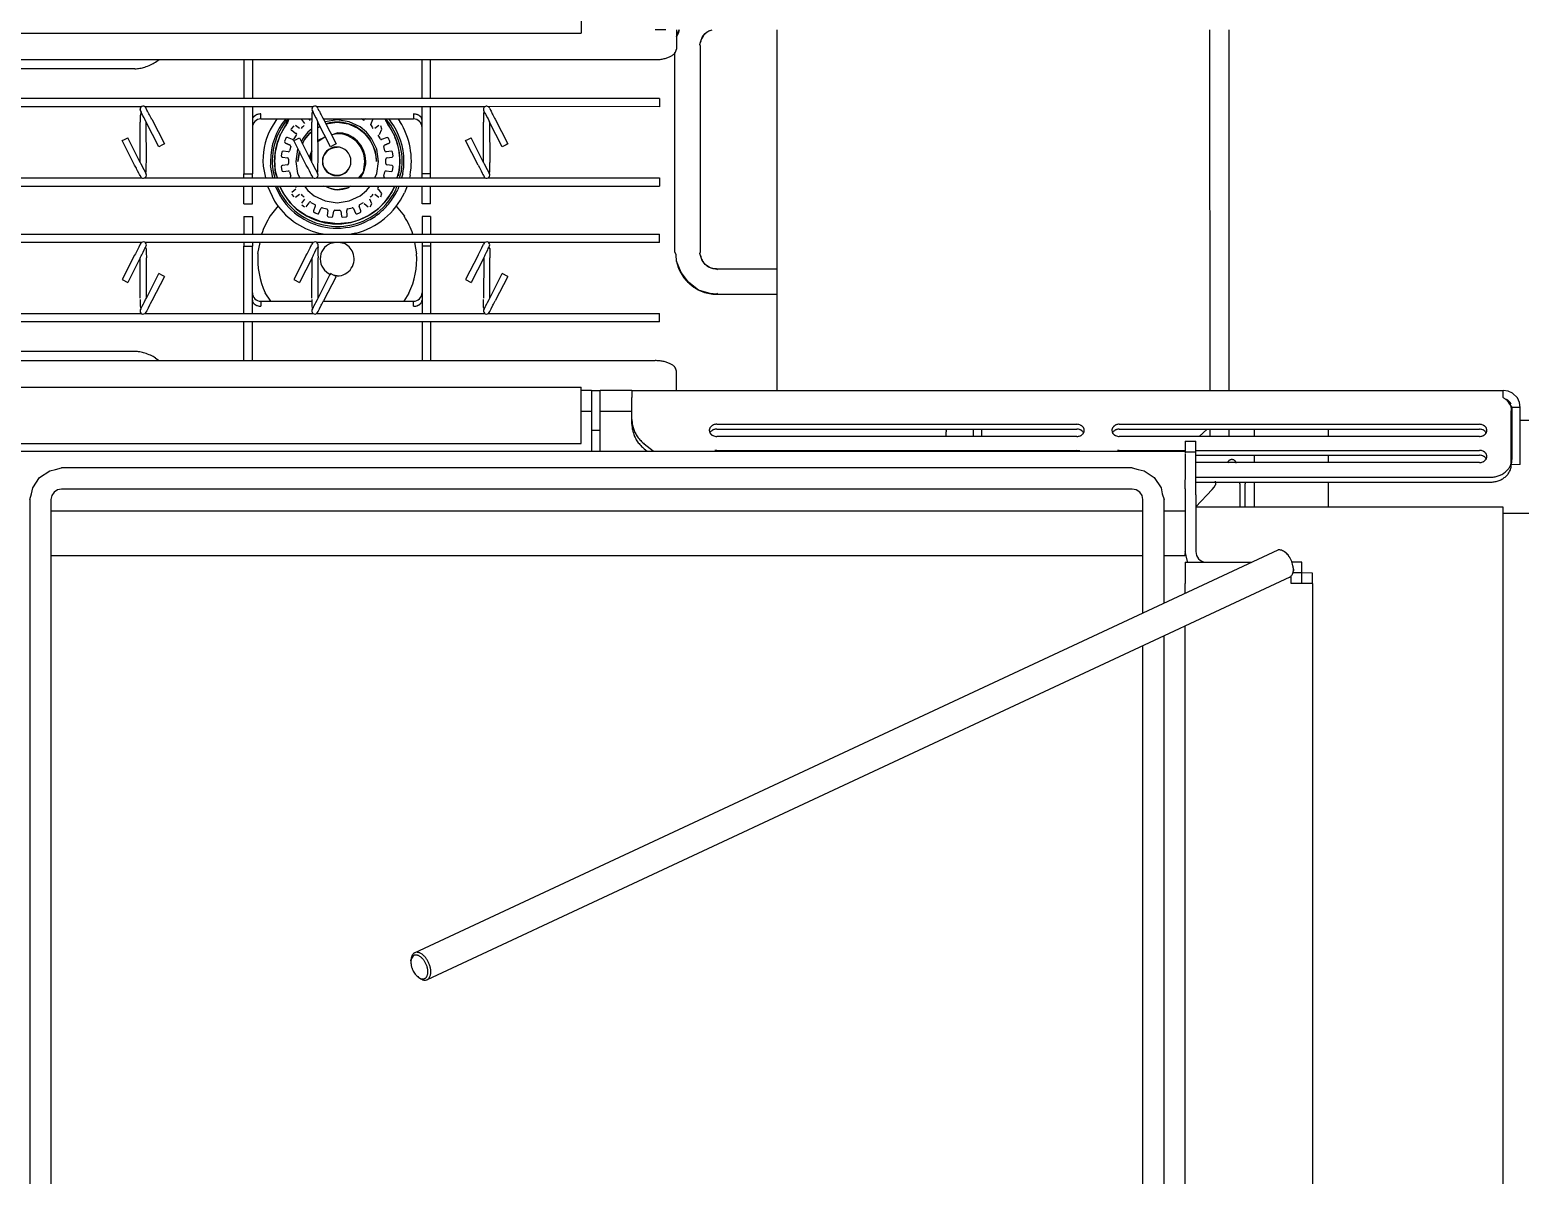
# Model space of a CAD drawing. Header units: millimetres. Extents: x -187347 to 135007, y -6415 to 292048.
# Drawn here: x -46153 to -45450, y 8160 to 8700 of the extents above; entities that cross this region are included whole.
import ezdxf

# ---------------------------------------------------------------- set-up
doc = ezdxf.new("R2010")
doc.units = ezdxf.units.MM
doc.header["$LTSCALE"] = 100
doc.layers.get('0').update_dxf_attribs({"lineweight": 18})
doc.layers.add('Layout Cabinplant', color=30, linetype='Continuous')

# ---------------------------------------------------------------- blocks, each defined once
blk = doc.blocks.new('CP_Giblet area_New')
at = {"color": 0, "linetype": 'Continuous'}
for p, q in [((4441.46, 980.4), (4441.46, 237.66)), ((4451.46, 980.4), (4451.46, 242.33)), ((4966.46, 173.4), (4966.46, 980.4)), ((4976.46, 173.4), (4976.46, 980.4)), ((4431.46, 940.9), (4431.46, 233)), ((4371.46, 212.9), (4371.46, 897.48)), ((4281.46, 741.59), (4281.46, 176.9)), ((4382.16, 210.02), (4789, 399.73)), ((4792.45, 399.07), (4793.08, 398.63)), ((4794.92, 387.04), (4387.61, 197.11)), ((4796.7, 390.87), (4796.63, 390.1)), ((4451.46, 226.88), (4451.46, 173.4)), ((4441.46, 222.22), (4441.46, 173.4)), ((4371.46, 212.9), (4381.46, 212.9)), ((4371.46, 212.9), (4371.46, 208.1)), ((4376.46, 212.9), (4376.46, 207.9)), ((4381.46, 212.9), (4381.46, 209.33)), ((4431.46, 217.55), (4431.46, 212.9)), ((4431.46, 202.9), (4431.46, 212.9)), ((4371.46, 208.1), (4376.46, 207.9)), ((4376.46, 207.9), (4380.72, 207.9)), ((4376.46, 207.9), (4376.46, 202.9)), ((4380.39, 206.25), (4380.46, 207.01)), ((4376.46, 202.9), (4380.92, 202.9)), ((4384.69, 197.95), (4384.07, 198.38)), ((4431.46, 202.9), (4400.03, 202.9)), ((4426.46, 171.14), (4426.46, 197.9)), ((4430.31, 202.55), (4431.46, 197.9)), ((4431.46, 199.9), (4431.46, 198.81)), ((4431.46, 199.9), (4441.46, 199.9)), ((4431.46, 197.9), (4431.46, 198.81)), ((4431.46, 171.14), (4431.46, 197.9)), ((4451.46, 199.9), (4966.46, 199.9)), ((4043.46, 179.95), (4281.46, 179.95)), ((4281.46, 176.9), (4381.46, 176.9)), ((4363.96, 165.15), (4363.96, 176.9)), ((4381.46, 176.9), (4426.46, 176.9)), ((4398.96, 165.15), (4398.96, 176.9)), ((4403.11, 176.9), (4403.11, 165.9)), ((4405.71, 165.9), (4405.71, 176.9)), ((4426.46, 176.83), (4418.78, 168.66)), ((4431.46, 178.9), (4441.46, 178.9)), ((4451.46, 178.9), (4966.46, 178.9)), ((4426.46, 171.14), (4426.46, 169.02)), ((4426.46, 169.02), (4426.46, 168.14)), ((4431.46, 169.99), (4431.46, 171.14)), ((4431.46, 169.48), (4431.46, 169.99)), ((4431.46, 168.29), (4431.46, 169.48)), ((4442.32, 170.59), (4441.46, 173.4)), ((4442.88, 167.77), (4442.32, 170.59)), ((4451.46, 173.4), (4451.84, 171.49)), ((4451.84, 171.49), (4452.92, 169.86)), ((4452.92, 169.86), (4454.54, 168.78)), ((4454.54, 168.78), (4456.46, 168.4)), ((4961.46, 168.4), (4963.37, 168.78)), ((4963.37, 168.78), (4964.99, 169.86)), ((4964.99, 169.86), (4966.07, 171.49)), ((4966.07, 171.49), (4966.46, 173.4)), ((4975.59, 170.59), (4975.03, 167.77)), ((4976.46, 173.4), (4975.59, 170.59)), ((4426.46, 165.15), (4287.66, 165.15)), ((4426.46, 162.86), (4287.66, 162.86)), ((4403.24, 165.15), (4403.11, 165.9)), ((4417.88, 167.57), (4417.21, 166.47)), ((4417.21, 165.9), (4417.21, 166.47)), ((4417.4, 164.75), (4417.21, 165.9)), ((4418.78, 168.66), (4417.88, 167.57)), ((4426.46, 168.14), (4426.46, 159.66)), ((4431.46, 168.29), (4431.46, 164.05)), ((4431.46, 159.66), (4431.46, 163.9)), ((4446.06, 163.01), (4442.88, 167.77)), ((4450.83, 159.82), (4446.06, 163.01)), ((4456.46, 168.4), (4961.46, 168.4)), ((4971.85, 163.01), (4967.08, 159.82)), ((4975.03, 167.77), (4971.85, 163.01)), ((4273.46, 156.9), (4277.66, 156.96)), ((4273.46, 156.9), (4273.46, 153.75)), ((4277.46, 153.75), (4277.66, 156.96)), ((4277.66, 154.67), (4277.66, 156.96)), ((4277.66, 154.67), (4277.66, 131.74)), ((4292.66, 155.89), (4426.46, 155.89)), ((4363.96, 152.45), (4363.96, 155.89)), ((4398.96, 152.45), (4398.96, 155.89)), ((4426.46, 159.66), (4426.46, 151.78)), ((4431.46, 151.78), (4431.46, 159.66)), ((4453.64, 159.26), (4450.83, 159.82)), ((4456.46, 158.4), (4453.64, 159.26)), ((4456.46, 158.4), (4961.46, 158.4)), ((4964.27, 159.26), (4961.46, 158.4)), ((4967.08, 159.82), (4964.27, 159.26)), ((4273.46, 153.75), (4273.46, 129.9)), ((4277.46, 129.9), (4277.46, 153.75)), ((4426.46, 152.45), (4292.66, 152.45)), ((4426.46, 150.16), (4292.66, 150.16)), ((4426.46, 151.78), (4426.46, 150.9)), ((4426.46, 150.9), (4426.46, 148.83)), ((4431.46, 150.9), (4426.46, 150.9)), ((4426.46, 148.83), (4426.46, 145.9)), ((4431.46, 150.62), (4431.46, 151.48)), ((4431.46, 148.83), (4431.46, 150.9)), ((6849.46, 150.62), (4431.46, 150.62)), ((4462.56, 150.16), (4431.46, 150.16)), ((4431.46, 145.9), (4431.46, 148.83)), ((4481.22, 150.38), (4482.56, 150.16)), ((4652.46, 150.16), (4482.56, 150.16)), ((4682.4, 150.62), (4686.6, 147.18)), ((4686.6, 149.47), (4685.2, 150.62)), ((4707.46, 150.62), (4707.46, 149.23)), ((4707.46, 149.23), (4707.46, 140.8)), ((4711.46, 149.23), (4711.46, 150.62)), ((4711.46, 140.8), (4711.46, 149.23)), ((4292.66, 143.61), (4462.56, 143.61)), ((4363.96, 140.17), (4363.96, 143.61)), ((4398.96, 140.17), (4398.96, 143.61)), ((4410.9, 140.17), (4410.9, 143.61)), ((4419.7, 143.61), (4419.7, 140.17)), ((4421.04, 140.17), (4424.95, 143.61)), ((4424.95, 143.61), (4421.04, 140.17)), ((4431.46, 145.9), (4426.46, 145.9)), ((4482.56, 143.61), (4652.46, 143.61)), ((4527.46, 143.61), (4527.46, 140.17)), ((4531.46, 140.17), (4531.46, 143.61)), ((4544.16, 140.77), (4543.87, 140.17)), ((4544.43, 142.68), (4544.43, 143.61)), ((4707.46, 140.8), (4707.46, 137.08)), ((4707.46, 140.8), (4711.46, 140.8)), ((4711.46, 137.08), (4711.46, 140.8)), ((6744.46, 147.01), (4716.46, 147.01)), ((4716.46, 147.01), (4716.46, 146.43)), ((4716.46, 146.43), (4716.46, 135.11)), ((3880.34, 136.07), (4273.46, 136.07)), ((4462.56, 140.17), (4292.66, 140.17)), ((4462.56, 137.87), (4292.66, 137.87)), ((4652.46, 140.17), (4482.56, 140.17)), ((4652.46, 137.87), (4482.56, 137.87)), ((4692.46, 137.89), (4692.46, 135.59)), ((4692.46, 135.59), (4692.46, 125.31)), ((4707.46, 137.08), (4707.46, 121.9)), ((4711.46, 121.9), (4711.46, 137.08)), ((4716.46, 135.11), (4716.46, 132.29)), ((4273.46, 129.9), (4277.46, 129.9)), ((4273.46, 129.9), (4273.8, 127.58)), ((4273.8, 127.58), (4274.8, 125.45)), ((4279.93, 126.2), (4277.46, 129.9)), ((4692.46, 131.9), (4707.46, 131.9)), ((4711.46, 131.9), (4716.46, 131.9)), ((4716.46, 132.29), (4716.46, 120.97)), ((4274.8, 125.45), (4277.01, 123.25)), ((4277.01, 123.25), (4279.13, 122.24)), ((4279.13, 122.24), (4281.46, 121.9)), ((4279.93, 126.2), (4280.46, 126.1)), ((4280.46, 126.1), (4279.93, 126.2)), ((4281.46, 125.31), (4281.46, 121.9)), ((4692.46, 121.9), (4281.46, 121.9)), ((4410.9, -48.1), (4410.9, 121.9)), ((4419.71, 121.9), (4419.83, -48.1)), ((4623.88, 121.9), (4623.88, -48.1)), ((4671.46, 121.89), (4671.46, 115.83)), ((4692.46, 121.9), (4692.46, 125.31)), ((4692.46, 121.9), (4707.46, 121.9)), ((4711.46, 121.9), (4707.46, 121.9)), ((4711.46, 121.9), (4716.46, 121.9)), ((4716.46, 120.97), (4716.46, 120.39)), ((6744.46, 120.39), (4716.46, 120.39)), ((4671.46, 115.83), (4671.46, 112.85)), ((5380.36, 107.85), (4681.46, 107.85)), ((4787.46, 89.6), (4787.46, 107.85)), ((4791.46, 89.6), (4791.46, 107.85)), ((4871.46, 107.85), (4871.46, 89.6)), ((4875.46, 107.85), (4875.46, 89.6)), ((4917.11, 106.64), (4915.44, 107.85)), ((4926.9, 103.53), (5353.35, 103.53)), ((4679.46, 89.6), (5620.46, 89.6)), ((4679.46, 89.6), (4679.46, 85.6)), ((4760.14, 85.66), (4679.46, 85.6)), ((4759.47, 84.64), (4758.88, 83.48)), ((4760.14, 85.66), (4759.47, 84.64)), ((4841.14, 85.66), (4761.86, 85.6)), ((4787.46, 53.96), (4787.46, 85.6)), ((4791.46, 53.96), (4791.46, 85.6)), ((4840.47, 84.64), (4839.88, 83.48)), ((4841.14, 85.66), (4840.47, 84.64)), ((4922.14, 85.66), (4842.86, 85.6)), ((4871.46, 85.6), (4871.46, 53.96)), ((4875.46, 85.6), (4875.46, 53.96)), ((4920.65, 83.05), (4921.31, 84.36)), ((4921.31, 84.36), (4922.14, 85.66)), ((5003.14, 85.66), (4923.86, 85.6)), ((4750.99, 68.15), (4756.89, 79.73)), ((4759.46, 78.4), (4753.67, 66.79)), ((4757.71, 81.19), (4756.89, 79.73)), ((4758, 81.75), (4757.71, 81.19)), ((4758.88, 83.48), (4758, 81.75)), ((4759.82, 79.03), (4759.46, 78.4)), ((4759.46, 78.4), (4759.46, 59.4)), ((4760.55, 80.45), (4759.82, 79.03)), ((4760.86, 81.08), (4760.55, 80.45)), ((4761.43, 82.18), (4760.86, 81.08)), ((4761.71, 82.79), (4761.43, 82.18)), ((4762.15, 83.5), (4761.71, 82.79)), ((4762.15, 83.5), (4762.39, 82.64)), ((4762.34, 59.43), (4762.45, 78.4)), ((4762.39, 82.64), (4762.38, 79.11)), ((4795.46, 82.24), (4795.46, 79.9)), ((4837.99, 79.9), (4795.46, 79.9)), ((4797.62, 76.07), (4800.07, 79.9)), ((4831.99, 68.15), (4837.89, 79.73)), ((4840.46, 78.4), (4834.67, 66.79)), ((4838.71, 81.19), (4837.89, 79.73)), ((4839, 81.75), (4838.71, 81.19)), ((4839.88, 83.48), (4839, 81.75)), ((4840.82, 79.03), (4840.46, 78.4)), ((4840.46, 78.4), (4840.46, 59.4)), ((4841.55, 80.45), (4840.82, 79.03)), ((4841.86, 81.08), (4841.55, 80.45)), ((4842.43, 82.18), (4841.86, 81.08)), ((4842.71, 82.79), (4842.43, 82.18)), ((4843.15, 83.5), (4842.71, 82.79)), ((4843.4, 82.15), (4843.15, 83.5)), ((4843.45, 78.4), (4843.34, 59.43)), ((4843.38, 79.11), (4843.4, 82.15)), ((4867.46, 79.9), (4843.39, 79.9)), ((4862.84, 79.9), (4865.39, 75.87)), ((4867.46, 79.9), (4867.46, 82.24)), ((4912.99, 68.15), (4918.89, 79.73)), ((4921.46, 78.4), (4915.67, 66.79)), ((4918.89, 79.73), (4919.64, 81.09)), ((4919.64, 81.09), (4920, 81.75)), ((4920, 81.75), (4920.65, 83.05)), ((4921.82, 79.03), (4921.46, 78.4)), ((4921.46, 78.4), (4921.46, 59.4)), ((4922.55, 80.45), (4921.82, 79.03)), ((4922.86, 81.08), (4922.55, 80.45)), ((4923.43, 82.18), (4922.86, 81.08)), ((4923.71, 82.79), (4923.43, 82.18)), ((4924.15, 83.5), (4923.71, 82.79)), ((4924.4, 82.15), (4924.15, 83.5)), ((4924.45, 78.4), (4924.34, 59.43)), ((4924.38, 79.11), (4924.4, 82.15)), ((4652.6, 76.57), (4623.88, 76.57)), ((4652.01, 76.11), (4652.6, 76.57)), ((4652.6, 76.57), (4655.53, 76.25)), ((4655.53, 76.25), (4661.04, 74.7)), ((4661.04, 74.7), (4665.73, 70.92)), ((4665.73, 70.92), (4669.22, 66.3)), ((4762.34, 59.43), (4768.24, 71.01)), ((4770.92, 69.65), (4768.24, 71.01)), ((4843.34, 59.43), (4849.24, 71.01)), ((4851.92, 69.65), (4849.24, 71.01)), ((4924.34, 59.43), (4930.24, 71.01)), ((4932.92, 69.65), (4930.24, 71.01)), ((4652.6, 64.57), (4623.88, 64.57)), ((4652.6, 64.57), (4653.77, 64.57)), ((4653.77, 64.57), (4655.9, 64.02)), ((4655.9, 64.02), (4657.92, 62.49)), ((4669.22, 66.3), (4671.44, 61.02)), ((4750.99, 68.15), (4753.67, 66.79)), ((4765.02, 58.06), (4770.92, 69.65)), ((4831.46, 67.9), (4833.15, 67.56)), ((4831.99, 68.15), (4832.82, 67.73)), ((4832.82, 67.73), (4834.67, 66.79)), ((4846.02, 58.06), (4851.92, 69.65)), ((4912.99, 68.15), (4913.82, 67.73)), ((4913.82, 67.73), (4915.67, 66.79)), ((4927.02, 58.06), (4932.92, 69.65)), ((4657.92, 62.49), (4659.37, 60.61)), ((4659.37, 60.61), (4660.14, 58.35)), ((4660.45, 57.3), (4660.13, 56.57)), ((4660.13, 56.57), (4660.13, -40.43)), ((4660.14, 58.35), (4660.45, 57.3)), ((4671.44, 61.02), (4671.57, 57.94)), ((4671.57, 57.94), (4672.13, 56.57)), ((4672.13, 56.57), (4672.13, -37.36)), ((4759.52, 57.74), (4759.46, 59.4)), ((4759.52, 57.1), (4759.52, 57.74)), ((4759.52, 55.16), (4759.52, 57.1)), ((4761.05, 56.72), (4760.48, 55.62)), ((4761.36, 57.35), (4761.05, 56.72)), ((4761.65, 57.91), (4761.36, 57.35)), ((4761.87, 58.45), (4761.65, 57.91)), ((4762.34, 59.43), (4761.87, 58.45)), ((4764.66, 57.51), (4763.26, 54.75)), ((4765.02, 58.06), (4764.66, 57.51)), ((4795.03, 52.2), (4794.03, 57.54)), ((4840.52, 57.74), (4840.46, 59.4)), ((4840.52, 57.1), (4840.52, 57.74)), ((4840.52, 55.16), (4840.52, 57.1)), ((4842.05, 56.72), (4841.48, 55.62)), ((4842.36, 57.35), (4842.05, 56.72)), ((4842.65, 57.91), (4842.36, 57.35)), ((4842.87, 58.45), (4842.65, 57.91)), ((4843.34, 59.43), (4842.87, 58.45)), ((4845.66, 57.51), (4844.26, 54.75)), ((4846.02, 58.06), (4845.66, 57.51)), ((4868.87, 57.32), (4867.87, 52.2)), ((4921.47, 58.68), (4921.46, 59.4)), ((4921.52, 57.74), (4921.47, 58.68)), ((4921.52, 57.1), (4921.52, 57.74)), ((4921.52, 55.16), (4921.52, 57.1)), ((4923.05, 56.72), (4922.48, 55.62)), ((4923.36, 57.35), (4923.05, 56.72)), ((4923.65, 57.91), (4923.36, 57.35)), ((4923.87, 58.45), (4923.65, 57.91)), ((4924.34, 59.43), (4923.87, 58.45)), ((4925.03, 54.32), (4926.63, 57.47)), ((4926.63, 57.47), (4927.02, 58.06)), ((4679.46, 52.2), (4760.06, 52.2)), ((4679.46, 52.2), (4679.46, 50.96)), ((4679.46, 50.96), (4679.46, 48.2)), ((4759.89, 54.46), (4759.46, 53.32)), ((4759.89, 54.46), (4759.52, 55.16)), ((4760.2, 55.01), (4759.89, 54.46)), ((4760.48, 55.62), (4760.2, 55.01)), ((4761.86, 52.2), (4841.06, 52.2)), ((4763.26, 54.75), (4762.39, 52.96)), ((4787.46, 53.96), (4791.46, 53.96)), ((4787.46, 52.2), (4787.46, 53.96)), ((4791.46, 52.2), (4791.46, 53.96)), ((4829.95, 52.2), (4828.39, 52.51)), ((4834.52, 52.51), (4832.96, 52.2)), ((4840.51, 54.18), (4840.46, 53.32)), ((4840.51, 54.18), (4840.52, 55.16)), ((4841.2, 55.01), (4840.51, 54.18)), ((4841.48, 55.62), (4841.2, 55.01)), ((4842.86, 52.2), (4922.06, 52.2)), ((4844.26, 54.75), (4843.39, 52.96)), ((4871.46, 52.2), (4871.46, 53.96)), ((4875.46, 53.96), (4871.46, 53.96)), ((4875.46, 52.2), (4875.46, 53.96)), ((4921.89, 54.46), (4921.46, 53.32)), ((4921.89, 54.46), (4921.52, 55.16)), ((4922.2, 55.01), (4921.89, 54.46)), ((4922.48, 55.62), (4922.2, 55.01)), ((4923.86, 52.2), (5003.06, 52.2)), ((4924.39, 52.96), (4925.03, 54.32)), ((5620.46, 48.2), (4679.46, 48.2)), ((4787.46, 39.9), (4787.46, 48.2)), ((4791.46, 39.9), (4791.46, 48.2)), ((4821.42, 41.64), (4823.13, 42.2)), ((4822.75, 47.8), (4824.85, 48.2)), ((4823.13, 42.2), (4825.72, 42.84)), ((4825.72, 42.84), (4826.32, 42.95)), ((4826.32, 42.95), (4831.46, 43.4)), ((4832.92, 43.36), (4831.46, 43.4)), ((4831.46, 43.4), (4839.39, 42.31)), ((4834.37, 43.25), (4832.92, 43.36)), ((4835.82, 43.08), (4834.37, 43.25)), ((4836.59, 42.95), (4835.82, 43.08)), ((4837.25, 42.82), (4836.59, 42.95)), ((4840.16, 47.8), (4837, 48.2)), ((4839.39, 42.31), (4837.25, 42.82)), ((4839.39, 42.31), (4846.24, 39.42)), ((4871.46, 39.9), (4871.46, 48.2)), ((4875.46, 39.9), (4875.46, 48.2)), ((4787.46, 39.9), (4791.46, 39.9)), ((4803.67, 35.09), (4799.79, 39.81)), ((4810.91, 35.07), (4812.93, 36.86)), ((4812.93, 36.86), (4815.48, 38.7)), ((4815.98, 35.41), (4815.07, 33.95)), ((4815.48, 38.7), (4816.91, 39.56)), ((4818.76, 33.79), (4816.8, 35.29)), ((4816.91, 39.56), (4817.66, 39.98)), ((4817.66, 39.98), (4820.31, 41.21)), ((4820.26, 37.29), (4821.13, 35.06)), ((4820.31, 41.21), (4821.42, 41.64)), ((4823.79, 36.16), (4822.83, 38.36)), ((4826.5, 36.36), (4824.34, 35.8)), ((4826.69, 39.39), (4826.96, 37.01)), ((4828.8, 40.27), (4827.19, 40.05)), ((4829.81, 37.39), (4829.46, 39.76)), ((4831.46, 36.9), (4830.41, 36.88)), ((4832.51, 36.88), (4831.46, 36.9)), ((4833.45, 39.76), (4833.1, 37.39)), ((4835.72, 40.05), (4834.11, 40.27)), ((4835.95, 37.01), (4836.22, 39.39)), ((4838.39, 35.83), (4836.41, 36.36)), ((4840.08, 38.36), (4839.12, 36.16)), ((4840.57, 41.96), (4839.96, 42.12)), ((4841.5, 41.64), (4840.57, 41.96)), ((4843.7, 40.74), (4841.5, 41.64)), ((4841.6, 38.38), (4842.34, 38.06)), ((4841.78, 35.06), (4842.65, 37.29)), ((4846.24, 39.42), (4843.7, 40.74)), ((4846.11, 35.29), (4844.62, 33.42)), ((4847.42, 38.71), (4846.24, 39.42)), ((4846.24, 39.42), (4847.42, 38.71)), ((4848.22, 34.42), (4846.93, 35.41)), ((4848.01, 38.32), (4847.42, 38.71)), ((4847.42, 38.71), (4850.18, 36.7)), ((4850.18, 36.7), (4848.01, 38.32)), ((4851.73, 35.33), (4850.18, 36.7)), ((4850.18, 36.7), (4853.57, 33.41)), ((4853.57, 33.41), (4851.73, 35.33)), ((4863, 39.62), (4859.11, 34.95)), ((4875.46, 39.9), (4871.46, 39.9)), ((4787.46, 33.9), (4791.46, 33.9)), ((4787.46, 33.9), (4787.46, 25.6)), ((4791.46, 33.9), (4791.46, 25.6)), ((4798.52, 25.6), (4799.79, 28.8)), ((4804.62, 26.15), (4805.76, 28.39)), ((4805.76, 28.39), (4806.25, 29.23)), ((4806.25, 29.23), (4807.09, 30.53)), ((4807.09, 30.53), (4807.56, 31.2)), ((4807.56, 31.2), (4809.11, 33.16)), ((4809.11, 33.16), (4809.57, 33.68)), ((4809.57, 33.68), (4810.91, 35.07)), ((4810.94, 30.67), (4810.43, 29.03)), ((4810.43, 29.03), (4811.94, 27.07)), ((4813.68, 29.35), (4811.76, 30.77)), ((4815.07, 33.95), (4816.01, 31.67)), ((4820.62, 30.11), (4817.67, 27.69)), ((4820.85, 34.31), (4819.08, 33.29)), ((4825.79, 32.56), (4820.62, 30.11)), ((4831.46, 33.4), (4825.79, 32.56)), ((4837.12, 32.56), (4831.46, 33.4)), ((4842.29, 30.11), (4837.12, 32.56)), ((4843.83, 33.29), (4842.06, 34.31)), ((4845.24, 27.69), (4842.29, 30.11)), ((4846.9, 31.67), (4848.33, 33.6)), ((4851.15, 30.77), (4849.23, 29.35)), ((4850.97, 27.07), (4852.85, 28.56)), ((4852.96, 29.38), (4851.97, 30.67)), ((4854.91, 31.79), (4853.57, 33.41)), ((4853.57, 33.41), (4857.12, 28.44)), ((4855.88, 30.44), (4854.91, 31.79)), ((4856.26, 29.87), (4855.88, 30.44)), ((4857.12, 28.44), (4856.26, 29.87)), ((4858.29, 26.15), (4857.12, 28.44)), ((4857.12, 28.44), (4858.29, 26.15)), ((4858.05, 30.78), (4860.49, 25.6)), ((4864.33, 25.6), (4861.01, 32.65)), ((4875.46, 33.9), (4871.46, 33.9)), ((4871.46, 33.9), (4871.46, 25.6)), ((4875.46, 33.9), (4875.46, 25.6)), ((5620.46, 25.6), (4679.46, 25.6)), ((4679.46, 22.83), (4679.46, 25.6)), ((4679.46, 21.6), (4679.46, 22.83)), ((4760.06, 21.6), (4679.46, 21.6)), ((4762.44, 20.64), (4761.77, 21.66)), ((4841.06, 21.6), (4761.77, 21.66)), ((4787.46, 21.6), (4787.46, 19.84)), ((4791.46, 21.6), (4791.46, 19.84)), ((4797.08, 20.46), (4797.37, 21.6)), ((4800.51, 19.8), (4801.09, 21.6)), ((4802.05, 21.6), (4801.12, 18.52)), ((4802.26, 18.1), (4803.28, 21.6)), ((4802.38, 25.6), (4802.88, 27.16)), ((4803.65, 26.88), (4803.27, 25.6)), ((4804.46, 25.6), (4804.62, 26.15)), ((4812.07, 26.27), (4811.68, 25.6)), ((4813.76, 21.6), (4812.8, 19.56)), ((4817.67, 27.69), (4815.95, 25.6)), ((4821.27, 21.6), (4818.98, 19.07)), ((4818.98, 19.07), (4820.68, 21.6)), ((4825.13, 25.6), (4826.29, 26.37)), ((4826.29, 26.37), (4826.02, 25.6)), ((4826.29, 26.37), (4831.46, 27.4)), ((4836.43, 25.91), (4837.78, 25.6)), ((4842.77, 21.66), (4843.44, 20.64)), ((4922.06, 21.6), (4842.77, 21.66)), ((4846.96, 25.6), (4845.24, 27.69)), ((4850.11, 19.56), (4849.15, 21.6)), ((4851.23, 25.6), (4850.84, 26.27)), ((4858.5, 25.6), (4858.29, 26.15)), ((4858.29, 26.15), (4858.5, 25.6)), ((4858.29, 26.15), (4858.5, 25.6)), ((4859.7, 25.6), (4859.47, 26.41)), ((4859.63, 21.6), (4860.66, 18.1)), ((4861.86, 18.01), (4860.84, 21.6)), ((4861.8, 21.6), (4862.89, 15.88)), ((4866.39, 16.1), (4865.34, 21.6)), ((4871.46, 21.6), (4871.46, 19.84)), ((4875.46, 21.6), (4875.46, 19.84)), ((4923.77, 21.66), (4924.44, 20.64)), ((5003.06, 21.6), (4923.77, 21.66)), ((4759.53, 15.11), (4759.46, 14.4)), ((4759.57, -4.57), (4759.46, 14.4)), ((4759.76, 19.5), (4759.52, 18.64)), ((4759.52, 18.64), (4759.53, 17.4)), ((4759.53, 17.4), (4759.52, 16.7)), ((4759.52, 16.7), (4759.53, 15.11)), ((4760.69, 17.74), (4759.76, 19.5)), ((4762.09, 15.03), (4760.69, 17.74)), ((4762.46, 14.4), (4762.09, 15.03)), ((4762.46, 14.4), (4762.38, -4.6)), ((4762.7, 20.07), (4762.44, 20.64)), ((4762.46, 14.4), (4768.24, 2.79)), ((4763.03, 19.48), (4762.7, 20.07)), ((4763.58, 18.37), (4763.03, 19.48)), ((4763.91, 17.75), (4763.58, 18.37)), ((4764.4, 16.88), (4763.91, 17.75)), ((4765.02, 15.73), (4764.4, 16.88)), ((4765.02, 15.73), (4770.92, 4.15)), ((4787.46, 19.84), (4787.46, -11.8)), ((4787.46, 19.84), (4791.46, 19.84)), ((4791.46, 19.84), (4791.46, -11.8)), ((4801.96, 13.9), (4801.97, 14.83)), ((4801.97, 14.83), (4802.01, 15.75)), ((4802.01, 15.75), (4802.13, 17.12)), ((4802.13, 17.12), (4802.26, 18.1)), ((4802.26, 18.1), (4802.56, 19.82)), ((4802.56, 19.82), (4802.76, 20.73)), ((4805.3, 18.16), (4805.09, 16.55)), ((4805.6, 15.9), (4807.97, 15.54)), ((4808.41, 18.39), (4805.96, 18.66)), ((4809.53, 20.83), (4809, 18.86)), ((4812.8, 19.56), (4811.96, 13.9)), ((4818.98, 19.07), (4818.46, 13.9)), ((4840.53, 15.11), (4840.46, 14.4)), ((4840.46, 14.4), (4840.57, -4.57)), ((4840.76, 19.5), (4840.52, 18.64)), ((4840.52, 18.64), (4840.53, 17.4)), ((4840.53, 17.4), (4840.52, 16.7)), ((4840.52, 16.7), (4840.53, 15.11)), ((4841.69, 17.74), (4840.76, 19.5)), ((4843.09, 15.03), (4841.69, 17.74)), ((4843.46, 14.4), (4843.09, 15.03)), ((4843.44, 20.64), (4843.7, 20.07)), ((4843.46, 14.4), (4843.45, -4.6)), ((4849.24, 2.79), (4843.46, 14.4)), ((4843.7, 20.07), (4844.03, 19.48)), ((4844.03, 19.48), (4844.58, 18.37)), ((4844.58, 18.37), (4844.91, 17.75)), ((4844.91, 17.75), (4845.2, 17.19)), ((4845.2, 17.19), (4846.02, 15.73)), ((4846.02, 15.73), (4851.92, 4.15)), ((4850.96, 13.9), (4850.11, 19.56)), ((4853.91, 18.86), (4853.38, 20.83)), ((4856.95, 18.66), (4854.5, 18.39)), ((4854.94, 15.54), (4857.31, 15.9)), ((4857.82, 16.55), (4857.61, 18.16)), ((4860.15, 20.73), (4860.35, 19.82)), ((4860.35, 19.82), (4860.66, 18.1)), ((4860.66, 18.1), (4860.78, 17.12)), ((4860.78, 17.12), (4860.87, 16.14)), ((4860.87, 16.14), (4860.94, 14.83)), ((4860.94, 14.83), (4860.96, 13.9)), ((4871.46, -11.8), (4871.46, 19.84)), ((4875.46, 19.84), (4871.46, 19.84)), ((4875.46, -11.8), (4875.46, 19.84)), ((4921.53, 15.11), (4921.46, 14.4)), ((4921.46, 14.4), (4921.57, -4.57)), ((4921.76, 19.5), (4921.52, 18.64)), ((4921.52, 18.64), (4921.53, 17.4)), ((4921.53, 17.4), (4921.52, 16.7)), ((4921.52, 16.7), (4921.53, 15.11)), ((4922.69, 17.74), (4921.76, 19.5)), ((4924.09, 15.03), (4922.69, 17.74)), ((4924.46, 14.4), (4924.09, 15.03)), ((4924.44, 20.64), (4924.7, 20.07)), ((4924.46, 14.4), (4924.45, -4.6)), ((4924.46, 14.4), (4930.24, 2.79)), ((4924.7, 20.07), (4925.03, 19.48)), ((4925.03, 19.48), (4925.58, 18.37)), ((4925.58, 18.37), (4925.91, 17.75)), ((4925.91, 17.75), (4926.2, 17.19)), ((4926.2, 17.19), (4927.02, 15.73)), ((4927.02, 15.73), (4932.92, 4.15)), ((4802.06, 11.48), (4801.96, 13.9)), ((4802.26, 9.69), (4802.06, 11.48)), ((4802.34, 9.15), (4802.26, 9.69)), ((4802.79, 6.95), (4802.34, 9.15)), ((4805.09, 11.25), (4805.3, 9.64)), ((4807.97, 12.26), (4805.6, 11.9)), ((4805.89, 9.13), (4808.41, 9.41)), ((4809, 8.94), (4809.53, 6.96)), ((4811.96, 13.9), (4812.8, 8.23)), ((4812.8, 8.23), (4815.24, 3.06)), ((4813.76, 8.49), (4812.96, 13.9)), ((4814.38, 7.2), (4813.76, 8.49)), ((4815.84, 4.11), (4814.38, 7.2)), ((4843.47, 8.92), (4843.45, 8.02)), ((4843.47, 8.92), (4844.21, 12.67)), ((4844.57, 11.96), (4843.47, 8.92)), ((4849.28, 9.34), (4849.96, 13.9)), ((4849.96, 13.9), (4849.28, 9.34)), ((4850.11, 8.23), (4850.96, 13.9)), ((4853.38, 6.96), (4853.91, 8.94)), ((4854.57, 9.41), (4857.02, 9.13)), ((4857.31, 11.9), (4854.94, 12.26)), ((4857.61, 9.64), (4857.82, 11.25)), ((4860.23, 7.39), (4859.56, 4.93)), ((4860.57, 9.15), (4860.23, 7.39)), ((4860.7, 10.06), (4860.57, 9.15)), ((4860.89, 11.95), (4860.7, 10.06)), ((4860.96, 13.9), (4860.89, 11.95)), ((4750.99, 5.65), (4751.82, 6.07)), ((4756.89, -5.94), (4750.99, 5.65)), ((4751.82, 6.07), (4753.67, 7.01)), ((4753.67, 7.01), (4759.57, -4.57)), ((4769.79, 3.58), (4768.24, 2.79)), ((4770.92, 4.15), (4769.79, 3.58)), ((4803.37, 4.86), (4802.79, 6.95)), ((4804.2, 2.62), (4803.37, 4.86)), ((4804.62, 1.64), (4804.2, 2.62)), ((4804.9, 1.05), (4804.62, 1.64)), ((4805.22, 0.41), (4804.9, 1.05)), ((4805.99, -0.99), (4805.22, 0.41)), ((4809.19, 6.23), (4806.99, 5.28)), ((4806.99, 5.28), (4809.19, 6.23)), ((4807.84, 2.66), (4810.51, 3.62)), ((4811.56, 1.2), (4810.43, -1.23)), ((4811.04, 3.3), (4812.07, 1.52)), ((4815.24, 3.06), (4817.67, 0.11)), ((4816.09, 3.59), (4815.84, 4.11)), ((4818.39, 0.81), (4816.09, 3.59)), ((4817.67, 0.11), (4820.62, -2.31)), ((4821.18, -1.48), (4818.39, 0.81)), ((4834.14, 1.43), (4831.46, 0.4)), ((4831.46, 0.9), (4834.14, 1.43)), ((4831.99, 5.65), (4832.82, 6.07)), ((4837.89, -5.94), (4831.99, 5.65)), ((4832.82, 6.07), (4834.67, 7.01)), ((4834.67, 7.01), (4840.57, -4.57)), ((4837.06, 2.31), (4840.65, 4.71)), ((4840.46, 3.99), (4837.06, 2.31)), ((4843.45, -0.07), (4844.54, 0.82)), ((4844.54, 0.82), (4843.45, -0.07)), ((4843.45, -1.36), (4845.24, 0.11)), ((4846.83, 3.61), (4844.54, 0.82)), ((4845.24, 0.11), (4847.67, 3.06)), ((4847.07, 4.12), (4846.83, 3.61)), ((4847.79, 5.64), (4847.07, 4.12)), ((4847.48, 4.65), (4847.79, 5.64)), ((4847.67, 3.06), (4848.36, 4.53)), ((4850.79, 3.58), (4849.24, 2.79)), ((4851.92, 4.15), (4850.79, 3.58)), ((4850.84, 1.52), (4851.87, 3.3)), ((4852.85, -0.76), (4850.97, 0.73)), ((4852.62, 3.58), (4854.85, 2.7)), ((4855.92, 5.28), (4853.72, 6.23)), ((4853.72, 6.23), (4855.92, 5.28)), ((4857.69, 0.41), (4857.09, -0.69)), ((4858.01, 1.05), (4857.69, 0.41)), ((4858.29, 1.64), (4858.01, 1.05)), ((4858.83, 2.9), (4858.29, 1.64)), ((4859.56, 4.93), (4858.83, 2.9)), ((4912.99, 5.65), (4913.82, 6.07)), ((4918.89, -5.94), (4912.99, 5.65)), ((4913.82, 6.07), (4915.67, 7.01)), ((4915.67, 7.01), (4921.57, -4.57)), ((4931.79, 3.58), (4930.24, 2.79)), ((4932.92, 4.15), (4931.79, 3.58)), ((4757.28, -6.53), (4756.89, -5.94)), ((4758, -7.95), (4757.28, -6.53)), ((4760.26, -6.09), (4759.57, -4.57)), ((4760.55, -6.65), (4760.26, -6.09)), ((4761.43, -8.38), (4760.55, -6.65)), ((4762.39, -6.26), (4762.38, -4.6)), ((4762.38, -7.6), (4762.39, -6.9)), ((4762.39, -6.9), (4762.39, -6.26)), ((4795.46, -8.44), (4795.46, -6.1)), ((4838, -6.1), (4795.46, -6.1)), ((4802.81, -6.1), (4801.9, -4.85)), ((4806.81, -2.31), (4805.99, -0.99)), ((4807.24, -6.1), (4806.26, -5)), ((4808.09, -4.39), (4807.39, -3.32)), ((4807.39, -3.32), (4808.09, -4.39)), ((4808.37, -4.94), (4808.09, -4.39)), ((4808.25, -5.79), (4808.37, -4.94)), ((4808.37, -4.94), (4808.91, -6.12)), ((4810.43, -1.23), (4810.94, -2.87)), ((4811.76, -2.97), (4813.68, -1.55)), ((4815.53, -3.51), (4814.58, -5.8)), ((4817.91, -6.1), (4818.76, -5.99)), ((4818.76, -5.39), (4820.14, -6.1)), ((4820.62, -2.31), (4825.79, -4.76)), ((4821.69, -1.72), (4821.18, -1.48)), ((4825.44, -3.5), (4821.69, -1.72)), ((4826.08, -3.8), (4825.44, -3.5)), ((4825.79, -4.76), (4831.46, -5.6)), ((4831.46, -4.6), (4826.08, -3.8)), ((4833.38, -6.1), (4829.38, -6.1)), ((4836.87, -3.79), (4831.46, -4.6)), ((4831.46, -5.6), (4837.12, -4.76)), ((4836.24, -3.97), (4836.87, -3.79)), ((4838.28, -6.53), (4837.89, -5.94)), ((4839, -7.95), (4838.28, -6.53)), ((4839.53, -2.53), (4840.46, -2.09)), ((4840.46, -2.09), (4839.53, -2.53)), ((4841.26, -6.09), (4840.57, -4.57)), ((4841.55, -6.65), (4841.26, -6.09)), ((4842.43, -8.38), (4841.55, -6.65)), ((4843.38, -7.6), (4843.39, -6.9)), ((4843.39, -6.26), (4843.45, -4.6)), ((4867.46, -6.1), (4843.39, -6.1)), ((4843.39, -6.9), (4843.39, -6.26)), ((4844.15, -5.39), (4845, -6.1)), ((4848.33, -5.8), (4846.9, -3.87)), ((4849.23, -1.55), (4851.15, -2.97)), ((4851.97, -2.87), (4852.96, -1.58)), ((4854.36, -5.33), (4854.04, -6.04)), ((4854.96, -4.13), (4854.36, -5.33)), ((4854.88, -4.94), (4854.56, -6.36)), ((4854.88, -4.94), (4854.96, -4.13)), ((4855.02, -5.76), (4854.88, -4.94)), ((4855.52, -3.32), (4854.96, -4.13)), ((4855.52, -3.32), (4854.96, -4.13)), ((4856.1, -2.31), (4855.52, -3.32)), ((4857.09, -0.69), (4856.1, -2.31)), ((4859.89, -6.1), (4863.12, -1)), ((4867.46, -6.1), (4867.46, -8.44)), ((4918.89, -5.94), (4919.28, -6.53)), ((4919.28, -6.53), (4920, -7.95)), ((4921.57, -4.57), (4922.23, -5.98)), ((4922.23, -5.98), (4922.55, -6.65)), ((4922.55, -6.65), (4923.22, -7.94)), ((4924.38, -7.6), (4924.39, -6.9)), ((4924.39, -6.26), (4924.45, -4.6)), ((4924.39, -6.9), (4924.39, -6.26)), ((4679.46, -11.8), (4760.49, -12.03)), ((4679.46, -15.8), (4679.46, -11.8)), ((4758.33, -8.57), (4758, -7.95)), ((4758.88, -9.68), (4758.33, -8.57)), ((4759.21, -10.27), (4758.88, -9.68)), ((4759.52, -11.04), (4759.21, -10.27)), ((4762.36, -9.51), (4761.43, -8.38)), ((4761.86, -11.8), (4841.06, -11.8)), ((4762.36, -9.51), (4762.39, -8.84)), ((4762.45, -10.68), (4762.36, -9.51)), ((4762.39, -10.14), (4762.36, -9.51)), ((4762.39, -8.84), (4762.38, -7.6)), ((4839.33, -8.57), (4839, -7.95)), ((4839.88, -9.68), (4839.33, -8.57)), ((4840.21, -10.27), (4839.88, -9.68)), ((4840.52, -11.04), (4840.21, -10.27)), ((4843.02, -9.54), (4842.43, -8.38)), ((4842.86, -11.8), (4922.06, -11.8)), ((4843.02, -9.54), (4843.39, -8.84)), ((4843.39, -10.14), (4843.02, -9.54)), ((4843.45, -10.68), (4843.02, -9.54)), ((4843.39, -8.84), (4843.38, -7.6)), ((4920, -7.95), (4920.33, -8.57)), ((4920.33, -8.57), (4920.88, -9.68)), ((4920.88, -9.68), (4921.21, -10.27)), ((4921.21, -10.27), (4921.52, -11.04)), ((4923.22, -7.94), (4923.89, -9.25)), ((4923.86, -11.8), (5003.06, -11.8)), ((4923.89, -9.25), (4924.38, -7.6)), ((4924.39, -10.14), (4923.89, -9.25)), ((4923.89, -9.25), (4924.45, -10.68)), ((4679.46, -15.8), (5620.46, -15.8)), ((4787.46, -15.8), (4787.46, -34.05)), ((4791.46, -15.8), (4791.46, -34.05)), ((4871.46, -34.05), (4871.46, -15.8)), ((4875.46, -34.05), (4875.46, -15.8)), ((5380.36, -34.05), (4681.46, -34.05)), ((4917.11, -32.84), (4915.44, -34.05)), ((4926.9, -29.73), (5353.35, -29.73)), ((4660.13, -40.43), (4660.45, -41.17)), ((4660.45, -41.17), (4660.14, -42.21)), ((4671.46, -42.03), (4671.46, -39.05)), ((4671.46, -48.09), (4671.46, -42.03)), ((4655.96, -47.64), (4654.52, -48.1)), ((4657, -47.12), (4655.96, -47.64)), ((4657.92, -46.36), (4657, -47.12)), ((4658.9, -45.34), (4657.92, -46.36)), ((4659.37, -44.48), (4658.9, -45.34)), ((4660.14, -42.21), (4659.37, -44.48)), ((4671.44, -44.88), (4670.22, -48.1)), ((4670.22, -48.1), (4670.63, -46.4)), ((4670.63, -46.4), (4671.44, -44.88)), ((4671.44, -44.88), (4671.46, -42.87)), ((4676.46, -48.1), (4680.34, -48.1)), ((4680.34, -48.1), (4681.46, -48.1)), ((6744.46, -46.59), (4716.46, -46.59)), ((4716.46, -47.17), (4716.46, -46.59)), ((4716.46, -58.49), (4716.46, -47.17))]:
    blk.add_line(p, q, dxfattribs=at)
for centre, radius, start, end in [((4421.46, 197.9), 5, 0, 85.69205), ((4281.46, 129.9), 4, 202.49918, 247.51212), ((4760.96, 84.4), 1.5, 323.00009, 122.99835), ((4841.96, 84.4), 1.5, 355.49848, 122.99842), ((4922.96, 84.4), 1.5, 323.00009, 122.99835), ((4795.46, 75.9), 4, 90, 180), ((4841.96, 84.4), 1.5, 323.00464, 355.50296), ((4867.46, 75.9), 4, 0, 90), ((4831.46, 59.9), 37.5, 154.45742, 183.59995), ((4831.46, 59.9), 37.5, 356.05746, 25.19993), ((4831.46, 59.9), 8, 90.00005, 202.50011), ((4831.46, 59.9), 8, 292.49999, 67.50001), ((4831.46, 59.9), 8, 202.49991, 247.50009), ((4760.96, 53.4), 1.5, 183.00177, 343.00187), ((4841.96, 53.4), 1.5, 183.00177, 343.00187), ((4922.96, 53.4), 1.5, 183.00177, 343.00187), ((4831.46, 59.9), 37.5, 197.99997, 212.39998), ((4831.46, 13.9), 35, 104.40008, 154.80007), ((4831.46, 13.9), 29.5, 90.00001, 155.45465), ((4831.46, 13.9), 30.68, 24.0585, 138.60385), ((4831.45, 13.9), 31.5, 89.99875, 118.07124), ((4831.46, 13.9), 31.5, 36.8702, 90.0003), ((4831.46, 13.9), 29.5, 24.52825, 90.00025), ((4831.46, 13.9), 35, 32.39996, 75.59989), ((4831.46, 59.9), 37.5, 327.2577, 342.00027), ((4831.46, 13.9), 31.5, 130.90898, 143.13073), ((4831.46, 13.9), 31.5, 118.07291, 130.90878), ((4820.81, 37.51), 0.6, 114.2583, 201.5), ((4831.46, 13.9), 26.5, 110.7417, 114.2583), ((4831.46, 13.9), 26.5, 112.50212, 114.26047), ((4822.28, 38.12), 0.6, 23.5, 110.7417), ((4824.34, 36.4), 0.6, 203.5, 270), ((4826.37, 36.94), 0.6, 282.44998, 6.5), ((4827.29, 39.46), 0.6, 99.2583, 186.5), ((4828.86, 39.67), 0.6, 8.5, 95.7417), ((4830.41, 37.48), 0.6, 188.5, 270), ((4832.51, 37.48), 0.6, 270, 351.5), ((4834.05, 39.67), 0.6, 84.2583, 171.5), ((4835.62, 39.46), 0.6, 353.5, 80.7417), ((4836.54, 36.94), 0.6, 173.5, 257.55002), ((4838.57, 36.4), 0.6, 252.44998, 336.5), ((4840.63, 38.12), 0.6, 90, 156.5), ((4831.96, 13.7), 26.48, 66.92632, 70.90387), ((4842.1, 37.51), 0.6, 338.5, 65.7417), ((4831.46, 13.9), 31.5, 143.131, 155.10262), ((4831.46, 13.9), 30.68, 138.60614, 154.96987), ((4831.46, 13.9), 23, 132.44998, 137.55002), ((4820.58, 34.84), 0.6, 297.44998, 21.5), ((4842.33, 34.84), 0.6, 158.5, 242.55002), ((4844.23, 33.35), 0.402, 189.47499, 9.47499), ((4831.46, 13.9), 23, 42.44998, 47.55002), ((4831.46, 13.9), 31.5, 32.39903, 36.86896), ((4760.96, 20.4), 1.5, 57.00106, 217.0005), ((4808.95, 21.02), 0.6, 342.44998, 66.5), ((4812, 26.67), 0.402, 279.47499, 99.47499), ((4830.8, 13.91), 13.25, 64.86742, 109.91669), ((4830.22, 14.21), 13.25, 62.03019, 84.63244), ((4841.96, 20.4), 1.5, 57.00106, 217.0005), ((4853.96, 21.02), 0.6, 113.5, 197.55002), ((4922.96, 20.4), 1.5, 57.00106, 217.0005), ((4831.46, 13.9), 35, 169.19985, 212.39997), ((4831.46, 13.9), 31.5, 169.20032, 180.0003), ((4831.37, 14.19), 30.56, 171.84882, 220.82717), ((4831.48, 13.78), 29.55, 171.59988, 215.36877), ((4805.69, 16.49), 0.6, 174.2583, 261.5), ((4805.89, 18.07), 0.6, 83.5, 170.7417), ((4807.88, 14.95), 0.6, 357.44998, 81.5), ((4808.41, 18.99), 0.6, 270, 347.55002), ((4831.46, 13.9), 23, 177.44998, 182.55002), ((4831.46, 13.9), 13.5, 157.50031, 180.00014), ((4831.71, 13.9), 6.75, 0, 180), ((4831.46, 13.9), 6.5, 90, 180), ((4831.71, 13.65), 6.75, 2.0818, 92.16039), ((4854.5, 18.99), 0.6, 192.44998, 270), ((4855.03, 14.95), 0.6, 98.5, 182.55002), ((4831.46, 13.9), 23, 357.44998, 2.55002), ((4831.46, 13.9), 30.68, 320.16479, 7.69517), ((4831.43, 13.78), 29.55, 324.63139, 8.40027), ((4857.02, 18.07), 0.6, 9.2583, 96.5), ((4857.23, 16.49), 0.6, 278.5, 5.7417), ((4831.46, 13.9), 31.5, 0.00158, 3.60168), ((4831.46, 13.9), 35, 334.80008, 3.60013), ((4831.46, 13.9), 31.5, 179.99984, 216.86974), ((4805.69, 11.31), 0.6, 98.5, 185.7417), ((4805.89, 9.73), 0.6, 189.2583, 270), ((4807.88, 12.85), 0.6, 278.5, 2.55002), ((4808.41, 8.81), 0.6, 12.44998, 90), ((4831.46, 13.9), 18.5, 179.99952, 241.4353), ((4831.46, 13.9), 13.5, 180, 270), ((4831.46, 13.9), 13, 180.00012, 270.00017), ((4831.71, 13.9), 6.75, 180, 0), ((4831.71, 14.14), 6.75, 267.83961, 357.9182), ((4854.5, 8.81), 0.6, 83.5, 167.55002), ((4855.03, 12.85), 0.6, 177.44998, 261.5), ((4831.46, 13.9), 31.5, 320.40007, 0), ((4857.02, 9.73), 0.6, 270, 350.7417), ((4857.23, 11.31), 0.6, 354.2583, 81.5), ((4807.23, 4.73), 0.6, 113.5, 200.7417), ((4831.46, 13.9), 26.5, 200.7417, 204.2583), ((4807.84, 3.26), 0.6, 204.2583, 270), ((4808.95, 6.78), 0.6, 293.5, 17.55002), ((4810.51, 3.02), 0.6, 27.44998, 90), ((4831.45, 13.9), 18.5, 315.03024, 330.00251), ((4850.91, 1.13), 0.402, 99.47499, 279.47499), ((4852.4, 3.02), 0.6, 68.5, 152.55002), ((4853.96, 6.78), 0.6, 162.44998, 246.5), ((4855.07, 3.26), 0.6, 248.5, 335.7417), ((4831.46, 13.9), 26.5, 335.7417, 339.2583), ((4855.68, 4.73), 0.6, 339.2583, 66.5), ((4795.46, -2.1), 4, 180, 270), ((4798.46, -7.81), 10, 26.67223, 33.33961), ((4798.46, -7.81), 10, 11.66735, 26.66977), ((4835.39, 8.67), 23.3, 206.22056, 211.5296), ((4819.28, -5.69), 0.6, 150, 210), ((4831.45, 13.9), 18.5, 241.44146, 253.10801), ((4831.46, 13.9), 18.5, 253.09932, 269.99699), ((4831.46, 13.9), 18.5, 269.99626, 284.99621), ((4831.46, 13.9), 23, 312.44998, 317.55002), ((4852.91, -1.17), 0.414, 277.87915, 97.87915), ((4864.82, -6.51), 9.83, 161.07935, 175.61581), ((4864.46, -7.81), 10, 146.66133, 153.32866), ((4867.46, -2.1), 4, 270, 0), ((4760.96, -10.6), 1.5, 197.00093, 251.99942), ((4760.96, -10.6), 1.5, 251.9954, 356.99682), ((4841.96, -10.6), 1.5, 196.99822, 356.99813), ((4922.96, -10.6), 1.5, 196.99822, 356.99813)]:
    blk.add_arc(centre, radius, start, end, dxfattribs=at)
for points in [[(4789, 399.73), (4788.35, 399.28), (4787.94, 398.6), (4787.63, 397.96), (4787.41, 397.31), (4787.3, 396.67), (4787.27, 396.01), (4787.31, 395.31), (4787.4, 394.61), (4787.55, 393.87), (4787.75, 393.14), (4788.01, 392.4), (4788.32, 391.69), (4788.67, 390.99), (4789.07, 390.32), (4789.5, 389.69), (4789.97, 389.1), (4790.44, 388.58), (4790.96, 388.1), (4791.46, 387.71), (4792, 387.36), (4792.51, 387.12), (4793.05, 386.93), (4793.99, 386.82), (4794.92, 387.04)], [(4793.08, 398.63), (4792.2, 399.11), (4791.23, 399.35), (4790.81, 399.34), (4790.4, 399.26), (4790.03, 399.09), (4789.69, 398.86), (4789.4, 398.54), (4789.16, 398.18), (4788.95, 397.73), (4788.81, 397.26), (4788.72, 396.7), (4788.68, 396.14), (4788.7, 395.51), (4788.77, 394.89), (4788.9, 394.23), (4789.08, 393.58), (4789.31, 392.92), (4789.58, 392.27), (4789.9, 391.65), (4790.26, 391.05), (4790.64, 390.5), (4791.07, 389.97), (4791.5, 389.52), (4791.97, 389.1), (4792.42, 388.77), (4792.91, 388.48), (4793.36, 388.28), (4793.83, 388.15), (4794.26, 388.11), (4794.7, 388.13), (4794.99, 388.18), (4795.25, 388.28), (4795.56, 388.52), (4795.83, 388.84), (4796.44, 389.78), (4796.7, 390.87)], [(4792.45, 399.07), (4791.54, 399.51), (4790.6, 399.9), (4789.79, 399.89), (4789, 399.73)], [(4794.61, 397.15), (4793.9, 397.95), (4793.08, 398.63)], [(4796.7, 390.87), (4796.7, 391.92), (4796.56, 392.96), (4796.43, 393.52), (4796.27, 394.07), (4796.06, 394.62), (4795.83, 395.17), (4795.28, 396.2), (4794.61, 397.15)], [(4794.92, 387.04), (4795.55, 387.54), (4796.07, 388.15), (4796.39, 389.12), (4796.63, 390.1)], [(4380.39, 206.25), (4380.49, 205.39), (4380.63, 204.53)], [(4380.46, 207.01), (4380.45, 205.77), (4380.63, 204.53)], [(4382.16, 210.02), (4381.53, 209.51), (4381.01, 208.9), (4380.64, 207.99), (4380.46, 207.01)], [(4380.63, 204.53), (4380.99, 203.22), (4381.49, 201.95), (4381.8, 201.36), (4382.12, 200.76), (4382.38, 200.28), (4382.67, 199.81), (4383.32, 199.05), (4384.07, 198.38)], [(4380.63, 204.53), (4380.99, 203.22), (4381.49, 201.95), (4381.8, 201.34), (4382.15, 200.74), (4382.52, 200.18), (4382.92, 199.64), (4383.74, 198.73), (4384.69, 197.95)], [(4384.69, 197.95), (4385.54, 197.46), (4386.49, 197.16), (4387.05, 197.1), (4387.61, 197.11)], [(4287.66, 162.86), (4285.72, 162.7), (4283.83, 162.23), (4282.95, 161.89), (4282.1, 161.48), (4281.32, 161), (4280.58, 160.46), (4279.93, 159.87), (4279.32, 159.23), (4278.77, 158.58), (4278.29, 157.88), (4277.73, 156.32), (4277.66, 154.67)], [(4287.66, 165.15), (4285.72, 165), (4283.83, 164.53), (4282.95, 164.19), (4282.1, 163.77), (4281.32, 163.3), (4280.58, 162.75), (4279.93, 162.16), (4279.34, 161.51), (4278.84, 160.83), (4278.42, 160.09), (4277.85, 158.57), (4277.66, 156.96)], [(4405.71, 165.9), (4405.74, 165.51), (4405.77, 165.12)], [(4292.66, 155.89), (4291.88, 155.82), (4291.14, 155.61), (4290.88, 155.5), (4290.64, 155.37), (4290.34, 155.11), (4290.04, 154.82), (4289.74, 154.54), (4289.48, 154.24), (4289.36, 154), (4289.27, 153.73), (4289.2, 153.48), (4289.16, 153.23), (4289.18, 152.92), (4289.24, 152.61), (4289.3, 152.29), (4289.4, 151.98), (4289.58, 151.7), (4289.8, 151.44), (4290.03, 151.17), (4290.28, 150.93), (4290.59, 150.73), (4290.93, 150.58), (4291.77, 150.27), (4292.66, 150.16)], [(4407.46, 156.14), (4407.5, 155.86), (4407.55, 155.57), (4407.69, 155.37), (4407.89, 155.2), (4408.16, 154.94), (4408.46, 154.72), (4408.62, 154.64), (4408.79, 154.59), (4409.03, 154.56), (4409.28, 154.54), (4409.54, 154.52), (4409.8, 154.53), (4410.04, 154.59), (4410.28, 154.68), (4410.52, 154.77), (4410.74, 154.89), (4410.91, 155.04), (4411.06, 155.22), (4411.36, 155.64), (4411.46, 156.14)], [(4289.42, 154.22), (4289.77, 153.74), (4290.18, 153.29), (4290.35, 153.15), (4290.54, 153.03), (4290.83, 152.89), (4291.12, 152.78), (4291.87, 152.53), (4292.66, 152.45)], [(4462.56, 150.16), (4463.01, 150.2), (4463.47, 150.23)], [(4652.46, 150.16), (4652.91, 150.2), (4653.37, 150.23)], [(4692.46, 137.89), (4692.28, 140.03), (4691.77, 142.13), (4691.39, 143.16), (4690.93, 144.16), (4690.39, 145.14), (4689.78, 146.08), (4688.3, 147.88), (4686.6, 149.47)], [(4292.66, 143.61), (4291.88, 143.54), (4291.14, 143.32), (4290.89, 143.22), (4290.66, 143.1), (4290.38, 142.89), (4290.13, 142.66), (4289.86, 142.43), (4289.63, 142.17), (4289.48, 141.89), (4289.36, 141.57), (4289.24, 141.27), (4289.17, 140.96), (4289.18, 140.64), (4289.24, 140.32), (4289.3, 140), (4289.4, 139.7), (4289.58, 139.41), (4289.8, 139.15), (4290.03, 138.88), (4290.28, 138.64), (4290.59, 138.45), (4290.93, 138.29), (4291.77, 137.98), (4292.66, 137.87)], [(4289.59, 142.19), (4289.66, 141.61), (4290.05, 141.17), (4290.28, 140.95), (4290.53, 140.76), (4290.81, 140.61), (4291.12, 140.49), (4291.88, 140.28), (4292.66, 140.17)], [(4462.56, 137.87), (4463.33, 137.94), (4464.07, 138.16), (4464.32, 138.26), (4464.56, 138.38), (4464.83, 138.59), (4465.08, 138.82), (4465.35, 139.05), (4465.58, 139.31), (4465.73, 139.59), (4465.85, 139.91), (4465.97, 140.22), (4466.04, 140.53), (4466.01, 140.88), (4465.94, 141.23), (4465.87, 141.58), (4465.76, 141.91), (4465.59, 142.16), (4465.38, 142.4), (4465.16, 142.64), (4464.93, 142.85), (4464.62, 143.04), (4464.28, 143.19), (4463.44, 143.5), (4462.56, 143.61)], [(4462.56, 140.17), (4463.23, 140.24), (4463.89, 140.39), (4464.12, 140.46), (4464.33, 140.56), (4464.59, 140.72), (4464.84, 140.9), (4465.39, 141.35), (4465.79, 141.94)], [(4482.56, 143.61), (4481.78, 143.54), (4481.04, 143.32), (4480.79, 143.22), (4480.56, 143.1), (4480.28, 142.89), (4480.03, 142.66), (4479.76, 142.43), (4479.53, 142.17), (4479.38, 141.89), (4479.26, 141.57), (4479.14, 141.27), (4479.07, 140.96), (4479.08, 140.64), (4479.14, 140.32), (4479.2, 140), (4479.3, 139.7), (4479.48, 139.41), (4479.7, 139.15), (4479.93, 138.88), (4480.18, 138.64), (4480.49, 138.45), (4480.83, 138.29), (4481.67, 137.98), (4482.56, 137.87)], [(4479.49, 142.19), (4479.56, 141.61), (4479.95, 141.17), (4480.18, 140.95), (4480.43, 140.76), (4480.72, 140.61), (4481.02, 140.49), (4481.77, 140.24), (4482.56, 140.17)], [(4544.16, 140.77), (4544.36, 141.71), (4544.43, 142.68)], [(4652.46, 137.87), (4653.23, 137.94), (4653.97, 138.16), (4654.22, 138.26), (4654.46, 138.38), (4654.73, 138.59), (4654.98, 138.82), (4655.25, 139.05), (4655.48, 139.31), (4655.63, 139.59), (4655.75, 139.91), (4655.87, 140.21), (4655.94, 140.52), (4655.93, 140.84), (4655.87, 141.16), (4655.81, 141.48), (4655.71, 141.78), (4655.53, 142.07), (4655.31, 142.33), (4655.08, 142.6), (4654.83, 142.84), (4654.52, 143.03), (4654.18, 143.19), (4653.34, 143.5), (4652.46, 143.61)], [(4652.46, 140.17), (4653.13, 140.24), (4653.79, 140.39), (4654.02, 140.46), (4654.23, 140.56), (4654.49, 140.72), (4654.74, 140.9), (4655.26, 141.33), (4655.75, 141.8)], [(4692.46, 135.59), (4692.28, 137.74), (4691.77, 139.83), (4691.39, 140.86), (4690.93, 141.86), (4690.39, 142.84), (4689.78, 143.78), (4688.3, 145.59), (4686.6, 147.18)], [(4277.66, 131.74), (4277.61, 130.46), (4277.93, 129.21), (4278.26, 128.67), (4278.63, 128.14), (4279, 127.56), (4279.38, 126.99), (4280.35, 126.07), (4281.46, 125.31)], [(4671.46, 112.85), (4671.67, 111.83), (4672.22, 110.94), (4672.65, 110.48), (4673.14, 110.07), (4673.75, 109.67), (4674.38, 109.31), (4675.13, 108.98), (4675.9, 108.69), (4676.76, 108.44), (4677.63, 108.23), (4679.53, 107.94), (4681.46, 107.85)], [(4917.11, 106.64), (4919.59, 105.35), (4922.21, 104.34), (4924.53, 103.76), (4926.9, 103.53)], [(4795.46, 82.24), (4794.68, 82.19), (4793.92, 82.03), (4793.67, 81.95), (4793.43, 81.86), (4793.13, 81.7), (4792.85, 81.52), (4792.55, 81.34), (4792.29, 81.14), (4792.08, 80.91), (4791.91, 80.65), (4791.57, 80.08), (4791.46, 79.41)], [(4871.46, 79.41), (4871.35, 79.97), (4871.15, 80.5), (4871.04, 80.68), (4870.91, 80.85), (4870.68, 81.06), (4870.43, 81.26), (4870.17, 81.47), (4869.89, 81.66), (4869.56, 81.81), (4869.21, 81.92), (4868.34, 82.16), (4867.46, 82.24)], [(4671.44, 61.02), (4670.45, 64.21), (4668.96, 67.21), (4668.04, 68.59), (4667.01, 69.89), (4665.88, 71.1), (4664.65, 72.2), (4663.34, 73.19), (4661.95, 74.07), (4660.5, 74.82), (4658.98, 75.44), (4655.84, 76.28), (4652.6, 76.57)], [(4652.01, 65.02), (4652.31, 64.79), (4652.6, 64.57)], [(4660.14, 58.35), (4659.57, 60.03), (4658.65, 61.55), (4658.07, 62.22), (4657.42, 62.82), (4656.72, 63.34), (4655.96, 63.77), (4654.33, 64.36), (4652.6, 64.57)], [(4791.46, -5.62), (4791.57, -6.17), (4791.76, -6.7), (4791.87, -6.88), (4792, -7.05), (4792.23, -7.26), (4792.48, -7.46), (4792.74, -7.67), (4793.02, -7.86), (4793.35, -8.01), (4793.7, -8.12), (4794.57, -8.36), (4795.46, -8.44)], [(4867.46, -8.44), (4868.23, -8.39), (4868.99, -8.23), (4869.24, -8.15), (4869.48, -8.06), (4869.78, -7.9), (4870.06, -7.72), (4870.36, -7.54), (4870.62, -7.34), (4870.83, -7.11), (4871, -6.85), (4871.34, -6.28), (4871.46, -5.62)], [(4681.46, -34.05), (4679.53, -34.14), (4677.63, -34.43), (4676.76, -34.64), (4675.9, -34.89), (4675.13, -35.18), (4674.38, -35.52), (4673.75, -35.87), (4673.14, -36.27), (4672.65, -36.68), (4672.22, -37.14), (4671.67, -38.03), (4671.46, -39.05)], [(4926.9, -29.73), (4924.53, -29.96), (4922.21, -30.54), (4919.59, -31.55), (4917.11, -32.84)], [(4655.96, -47.64), (4657.43, -46.68), (4658.65, -45.42), (4659.57, -43.9), (4660.14, -42.21)]]:
    blk.add_spline(points, degree=3, dxfattribs=at)

msp = doc.modelspace()

# ---------------------------------------------------------------- block references
at = {"layer": 'Layout Cabinplant', "rotation": 180}
msp.add_blockref('CP_Giblet area_New', (-41176.61, 8652.23, 0), dxfattribs=at)

doc.saveas('drawing.dxf')
